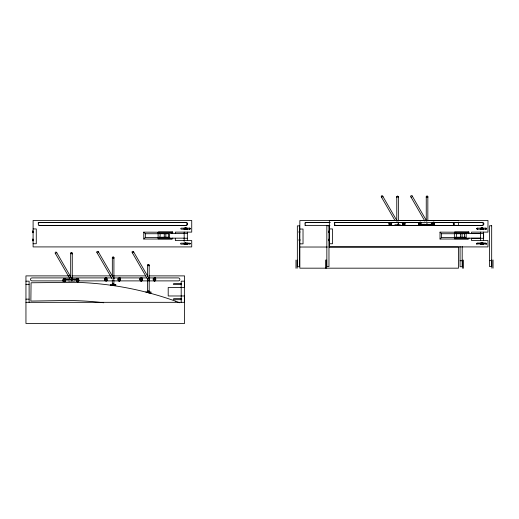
<?xml version="1.0" encoding="UTF-8"?>
<svg xmlns="http://www.w3.org/2000/svg" width="519" height="519" viewBox="0 0 519 519"><rect width="100%" height="100%" fill="white"/><g stroke="black" fill="none" stroke-linecap="round" stroke-linejoin="round"><path stroke-width="0.78" d="M412.346 196.72C412.676 195.144 409.984 195.3 410.847 196.824L424.892 221.159M62.994 279.786L62.994 280.597M78.856 280.597L78.583 279.008C72.783 277.107 79.096 286.228 78.81 279.358M155.765 279.819L155.421 278.314L154.156 277.912M404.976 223.819L404.593 224.922M70.688 277.373L70.688 253.337L71.479 252.545L72.271 253.337L72.271 279.773M72.271 253.337L71.875 254.025A0.791 0.791 0 0 0 72.167 252.941A0.791 0.791 0 0 0 71.084 252.649A0.791 0.791 0 0 0 70.792 253.733L70.688 253.337M112.331 276.231L112.331 257.8L113.123 257.009L113.921 257.8L113.921 278.632M113.921 257.8L113.33 258.566A0.791 0.791 0 0 0 113.888 257.599A0.791 0.791 0 0 0 112.921 257.035A0.791 0.791 0 0 0 112.357 258.008L112.331 257.8M112.357 284.444L112.357 284.036M113.921 280.234L113.81 284.639M147.597 276.484L147.597 265.267L148.389 264.476L149.18 265.267L149.18 291.71L148.784 292.392M149.18 265.267L148.784 265.955A0.791 0.791 0 0 0 149.109 264.937A0.791 0.791 0 0 0 148.116 264.521A0.791 0.791 0 0 0 147.623 265.475L147.597 265.267M147.623 291.912L147.623 291.503M398.118 197.525C399.13 196.454 396.808 195.488 396.763 196.967L396.763 221.003M426.255 220.893L426.255 196.863L427.046 196.065L427.838 196.863L427.838 220.893M427.838 196.863L427.442 197.551A0.791 0.791 0 0 0 427.734 196.467A0.791 0.791 0 0 0 426.65 196.176A0.791 0.791 0 0 0 426.359 197.259L426.255 196.863M486.387 243.664L486.141 244.209M172.814 238.013L172.522 238.805L158.509 238.805L158.113 238.409L158.509 237.618M158.113 238.409L158.113 232.33C160.514 230.793 161.026 238.338 158.509 238.805M469.059 238.013L468.767 238.805L454.754 238.805L454.359 238.409L454.592 237.806M454.359 238.409L454.359 232.33C456.759 230.793 457.271 238.338 454.754 238.805M455.948 233.122L455.714 233.492M98.357 252.63C99.064 251.014 96.034 250.8 96.923 252.519L112.175 278.943M133.623 252.63C134.33 251.014 131.301 250.8 132.183 252.519L147.441 278.943M382.788 197.038C383.496 195.423 380.466 195.202 381.355 196.928L395.004 220.569M65.537 280.597L65.264 281.376C59.458 283.277 65.777 274.155 65.485 281.026M104.637 279.008L105.253 278.067L106.57 278.067M107.18 279.819L106.252 280.915M139.903 279.008L140.831 277.912L142.102 278.314M142.446 279.819L141.512 280.915M389.068 223.417L389.412 222.716M421.104 224.117L420.76 224.818M476.695 228.535L477.201 228.152L486.102 228.152M486.329 244.014L486.368 243.528M63.123 279.41L63.921 278.69L64.92 278.846M76.449 279.41L77.584 278.632L78.518 279.092M78.726 280.974L77.584 281.752L76.319 280.597M155.635 280.195L154.493 280.974L153.222 279.819M391.482 224.597L391.002 225.168M72.368 280.526L71.894 280.909L71.077 280.617M427.935 224.052L427.254 224.448L426.501 223.942M190.071 243.924L180.943 244.183L180.424 243.664L180.943 243.145L189.896 243.307M171.685 232.246L143.769 232.142L143.769 239.019L145.352 237.43L158.185 237.43M467.93 232.246L440.015 232.142L440.015 239.019L441.598 237.43L454.43 237.43M65.193 281.292L64.265 281.752L63.123 280.974M118.3 278.314C121.926 276.14 119.999 283.796 117.962 279.819M389.633 222.372C386.564 226.037 394.122 226.037 391.047 222.372M402.958 222.372C399.883 226.037 407.441 226.037 404.366 222.372M419.177 222.366L418.515 223.715L419.177 225.064M171.731 232.33C173.009 231.039 173.294 233.316 171.919 233.492M467.976 232.33C469.254 231.039 469.539 233.316 468.164 233.492M189.896 244.209L190.071 243.405M476.929 243.216L476.695 243.891M486.238 244.034L476.734 243.924M433.495 225.22L434.422 224.117L434.085 222.612M189.772 229.177L190.155 228.671L189.772 228.172M486.018 229.177L486.4 228.671L486.018 228.172M113.732 280.059L112.902 279.994M148.998 280.059L148.168 279.994M398.164 224.461L397.541 224.506M189.636 229.19L190.376 228.671L189.636 228.152M477.422 228.152L476.916 228.535L477.285 229.177M485.881 229.19L486.621 228.671L485.881 228.152M477.065 243.255L481.145 243.236M148.252 278.353L149.31 279.073M424.49 220.581L299.852 220.581L299.852 268.174L458.485 268.174L458.485 247.025L328.988 247.025M427.727 220.581L458.485 220.581M329.967 222.515L306.515 222.515A1.492 1.492 0 0 0 305.023 224A1.492 1.492 0 0 0 306.515 225.493L329.967 225.493M334.82 222.515L418.93 222.515M434.072 222.502L481.788 222.502A1.492 1.492 0 0 1 483.28 223.994A1.492 1.492 0 0 1 481.788 225.48L420.319 225.48M330.168 222.606L305.912 222.606A1.492 1.492 0 0 0 305.522 222.657M334.217 222.606L389.211 222.606M390.826 222.606L396.49 222.606M398.105 222.606L402.958 222.606M404.58 222.606L419.138 222.606M434.5 222.606L452.296 222.606A1.492 1.492 0 0 1 452.678 225.531M421 224.266L424.977 224.266M429.751 224.266L432.139 224.266M420.254 224.409L432.191 224.409M424.406 224.623L429.693 224.623M394.914 224.727L400.201 224.727M334.82 225.493L418.93 225.493M189.857 228.152L181.176 228.152L180.657 228.671L181.176 229.19L189.857 229.19M33.099 228.937L36.272 228.937L36.272 243.742L33.099 243.742M329.344 228.937L332.517 228.937L332.517 243.742L329.344 243.742M299.852 229.041L303.025 229.041L303.025 243.852L299.852 243.852M477.201 229.19L486.102 229.19M33.099 231.156L32.425 231.156L32.425 232.577L33.099 232.577M329.344 231.156L328.67 231.156L328.67 232.577L329.344 232.577M299.671 231.26L299.178 231.26L299.178 232.681L299.671 232.681M32.425 231.493L33.099 231.493M328.67 231.493L329.344 231.493M299.178 231.597L299.852 231.597M158.509 231.935L172.522 231.935M454.754 231.935L468.767 231.935M32.425 232.214L33.099 232.214M328.67 232.214L329.344 232.214M299.178 232.317L299.852 232.317M169.538 232.635L169.934 232.635M465.783 232.635L466.179 232.635L466.179 237.923L465.18 237.923M187.398 233.375L169.505 233.375L169.505 238.156L184.174 238.156M465.751 233.375L483.643 233.375L483.643 238.279L471.135 238.279M159.301 233.518L168.623 233.518M456.324 233.518L465.647 233.518M471.155 233.498L480.419 233.498M143.769 232.142L145.352 233.732L158.185 233.732M159.787 233.732L168.604 233.732M440.015 232.142L441.598 233.732L454.43 233.732M456.032 233.732L464.849 233.732M159.301 237.222L168.623 237.222M456.324 237.222L465.647 237.222M159.787 237.43L168.604 237.43M456.032 237.43L464.849 237.43M168.934 237.923L169.934 237.923M465.751 238.156L480.419 238.156M184.115 238.253L187.398 238.253M143.769 239.019L171.795 239.019L171.205 238.429M440.015 239.019L468.041 239.019L467.45 238.429M33.099 239.253L32.425 239.253L32.425 240.673L33.099 240.673M329.344 239.253L328.67 239.253L328.67 240.673L329.344 240.673M299.852 239.363L299.178 239.363L299.178 240.777L299.852 240.777M32.425 239.59L33.099 239.59M328.67 239.59L329.344 239.59M299.178 239.694L299.852 239.694M32.425 240.316L33.099 240.316M328.67 240.316L329.344 240.316M299.178 240.42L299.852 240.42M187.268 243.236L189.636 243.236M483.513 243.236L486.141 243.307M299.852 247.025L327.372 247.025M489.56 260.642L491.681 260.642M460.068 260.746L462.189 260.746M70.461 275.887L25.95 275.887L25.95 323.473L184.576 323.473L184.576 295.979M72.083 275.887L110.93 275.887M113.356 275.887L145.729 275.887M148.966 275.887L184.576 275.887L184.576 287.52M70.02 277.912L32.003 277.912A1.492 1.492 0 0 0 30.517 279.397A1.492 1.492 0 0 0 32.003 280.889L62.741 280.889M71.635 277.912L112.072 277.912M113.687 277.912L146.851 277.912M148.466 277.912L178.393 277.912A1.492 1.492 0 0 1 179.879 279.397A1.492 1.492 0 0 1 178.393 280.889L113.687 280.889M65.433 279.157L70.208 279.157M71.797 279.157L77.363 279.157M65.478 279.3L77.415 279.3M65.167 280.889L69.209 280.889M74.061 280.889L76.488 280.889M78.914 280.889L112.072 280.889M68.839 281.097L74.126 281.097M25.95 281.175L29.122 281.175L29.122 302.324M181.695 283.562L173.807 283.562L173.281 284.081L173.807 284.6L181.695 284.6M25.95 284.347L29.122 284.347M184.368 287.52L168.201 287.52L168.201 295.979L184.368 295.979M145.742 291.97L151.029 291.97L151.029 293.027L148.765 293.027M181.695 298.646L173.807 298.646L173.281 299.165L173.807 299.684L181.695 299.684M25.95 299.152L29.122 299.152M25.95 302.324L184.576 302.324M477.422 229.19L476.695 228.808M468.767 238.805L467.976 238.409M172.522 238.805L171.731 238.409M175.435 301.143L179.723 302.765M113.33 283.471L113.921 284.243A0.791 0.791 0 0 1 112.727 284.925A0.791 0.791 0 0 1 112.727 283.556A0.791 0.791 0 0 1 113.921 284.243M140.831 280.915L139.903 279.819M105.571 280.915L104.598 279.41M411.379 197.285L410.847 196.824M397.846 222.794L398.482 223.475M113.421 278.385L114.05 279.073M55.812 253.759C54.281 253.259 55.754 251.001 56.649 252.506L72.303 279.624M455.714 237.248L455.948 237.618M476.942 244.209L476.695 243.619L477.188 243.145L485.868 243.145L486.329 243.495M148.784 291.023L149.18 291.71A0.791 0.791 0 0 1 147.993 292.392A0.791 0.791 0 0 1 147.993 291.023A0.791 0.791 0 0 1 149.18 291.71M381.679 197.285L381.355 196.928M132.514 252.876L132.183 252.519M97.248 252.876L96.923 252.519M432.496 225.064L431.886 224.117M403.004 225.168L402.523 224.597M106.843 278.314L106.616 277.963C100.569 277.886 108.724 284.788 106.908 278.229M78.148 279.527C74.846 279.183 79.251 282.998 78.161 279.157M158.509 233.122L158.113 232.33M486.238 243.294L486.381 243.619M396.996 197.525L396.763 196.967A0.791 0.791 0 0 1 397.658 196.182A0.791 0.791 0 0 1 398.32 197.168M398.118 222.846L398.352 223.404A0.791 0.791 0 0 0 397.762 222.638M189.993 243.294L190.136 243.619M404.593 222.716L404.93 223.417M389.412 224.922L389.023 223.819M454.592 232.934L454.359 232.33M412.216 196.033L426.67 221.062M382.724 196.137L397.178 221.165M133.558 251.728L149.213 278.846M98.292 251.728L113.953 278.846M55.274 253.298L70.532 279.722M56.649 252.506L56.792 252.967M493.05 259.961L493.05 268.174M491.876 259.961L491.876 268.174M483.591 228.146L483.591 229.735M483.591 232.11L483.591 240.569M483.591 242.95L483.591 244.54M480.419 228.146L480.419 229.735M480.419 232.11L480.419 240.569M480.419 242.95L480.419 244.54M471.596 233.647L471.596 232.11L487.977 232.11L487.977 220.478L329.344 220.478L329.344 246.914L487.977 246.914L487.977 240.569L471.596 240.569L471.596 238.266M464.596 233.388L464.596 237.164M463.558 260.064L463.558 268.278M462.384 260.064L462.384 268.278M462.092 233.595L462.092 237.371M462.189 246.46L462.189 266.727L460.068 266.727L460.068 246.46M460.502 233.595L460.502 237.371M458.485 222.132L458.485 225.24M441.598 233.732L441.598 237.43M398.352 196.967L398.352 221.003M329.163 230.949L329.163 232.759M329.163 239.051L329.163 240.855M326.652 259.961L326.652 268.174M325.478 259.961L325.478 268.174M299.671 231.052L299.671 232.862M299.671 239.155L299.671 240.959M297.16 260.064L297.16 268.278M295.986 260.064L295.986 268.278M187.346 228.146L187.346 229.735M187.346 232.11L187.346 240.569M187.346 242.95L187.346 244.54M184.368 302.324L184.368 281.175L181.196 281.175L181.196 302.324M184.174 228.12L184.174 229.735M184.174 232.032L184.174 241.432M184.174 242.95L184.174 244.566M175.351 233.647L175.351 232.11L191.732 232.11L191.732 220.478L33.099 220.478L33.099 246.914L191.732 246.914L191.732 240.569L175.351 240.569L175.351 238.266M168.351 233.388L168.351 237.164M165.846 233.595L165.846 237.371M164.257 233.595L164.257 237.371M147.597 278.087L147.597 291.71M145.352 233.732L145.352 237.43M112.331 280.234L112.331 284.243M32.918 230.949L32.918 232.759M32.918 239.051L32.918 240.855M38.769 225.428A1.492 1.492 0 0 0 39.152 225.48L185.543 225.48A1.492 1.492 0 0 0 187.028 223.994A1.492 1.492 0 0 0 185.543 222.502L39.152 222.502A1.492 1.492 0 0 0 38.101 222.936M103.716 302.778A302.447 302.447 0 0 0 65.245 300.527L30.868 301.072L31.069 282.771L75.385 282.33A320.833 320.833 0 0 1 175.435 301.143M71.687 280.545A0.791 0.791 0 0 1 71.272 280.545M427.442 223.987A0.791 0.791 0 0 1 426.65 223.987M335.397 225.48A1.492 1.492 0 0 1 334.346 225.045M334.346 222.936A1.492 1.492 0 0 1 335.397 222.502M452.899 222.515A1.492 1.492 0 0 1 454.391 224A1.492 1.492 0 0 1 452.899 225.493M305.522 225.531A1.492 1.492 0 0 1 304.854 225.149M304.854 223.04A1.492 1.492 0 0 1 305.166 222.807M63.5 279.949C64.421 283.478 65.887 277.49 63.5 279.949M105.143 279.17C106.064 282.699 107.537 276.711 105.143 279.17M117.865 278.982C119.753 286.144 122.666 273.902 117.865 278.982M118.468 279.17C119.383 282.699 120.856 276.711 118.468 279.17M139.812 278.982C141.7 286.144 144.606 273.902 139.812 278.982M140.409 279.17C141.33 282.699 142.796 276.711 140.409 279.17M153.131 278.982C155.019 286.144 157.925 273.902 153.131 278.982M153.728 279.17C154.649 282.699 156.122 276.711 153.728 279.17M389.574 223.579C390.496 227.101 391.968 221.12 389.574 223.579M402.893 223.579C403.814 227.101 405.287 221.12 402.893 223.579M418.47 223.28C420.358 230.449 423.264 218.207 418.47 223.28M419.067 223.475C419.988 226.998 421.46 221.01 419.067 223.475M431.789 223.28C433.676 230.449 436.589 218.207 431.789 223.28M432.385 223.475C433.307 226.998 434.779 221.01 432.385 223.475M185.082 228.457C185.724 230.455 186.632 227.043 185.082 228.457M185.088 243.502C185.731 245.5 186.645 242.088 185.088 243.502M481.327 228.457C481.969 230.455 482.878 227.043 481.327 228.457M481.334 243.502C481.976 245.5 482.891 242.088 481.334 243.502M185.4 227.893L184.959 228.95L185.588 229.314L186.211 228.95L186.211 228.23L185.4 227.893A0.72 0.72 0 0 0 184.998 229.002A0.72 0.72 0 0 0 186.178 229.002A0.72 0.72 0 0 0 185.776 227.893L185.4 227.893M185.406 242.937L184.972 243.995L185.594 244.358L186.217 243.995L186.217 243.275L185.406 242.937A0.72 0.72 0 0 0 185.004 244.047A0.72 0.72 0 0 0 186.185 244.047A0.72 0.72 0 0 0 185.783 242.937L185.406 242.937M481.645 227.893L481.204 228.95L481.833 229.314L482.456 228.95L482.456 228.23L481.645 227.893A0.72 0.72 0 0 0 481.243 229.002A0.72 0.72 0 0 0 482.423 229.002A0.72 0.72 0 0 0 482.021 227.893L481.645 227.893M481.651 242.937L481.217 243.995L481.84 244.358L482.462 243.995L482.462 243.275L481.651 242.937A0.72 0.72 0 0 0 481.249 244.047A0.72 0.72 0 0 0 482.43 244.047A0.72 0.72 0 0 0 482.028 242.937L481.651 242.937M186.146 222.404L39.762 222.404A1.492 1.492 0 0 0 38.27 223.897A1.492 1.492 0 0 0 39.762 225.389L186.146 225.389A1.492 1.492 0 0 0 187.638 223.897A1.492 1.492 0 0 0 186.146 222.404M482.391 222.404L336.007 222.404A1.492 1.492 0 0 0 334.515 223.897A1.492 1.492 0 0 0 336.007 225.389L482.391 225.389A1.492 1.492 0 0 0 483.883 223.897A1.492 1.492 0 0 0 482.391 222.404M328.968 225.765L326.84 225.765L326.84 266.623L328.968 266.623L328.968 225.765M491.681 225.765L489.56 225.765L489.56 266.623L491.681 266.623L491.681 225.765M299.476 225.869L297.348 225.869L297.348 266.727L299.476 266.727L299.476 225.869M115.769 284.503L110.482 284.503L110.482 285.56L115.769 285.56L115.769 284.503M72.037 279.216L71.875 279.092A0.791 0.791 0 0 1 72.245 279.572L72.037 279.216M184.978 244.293A0.902 0.902 0 0 0 186.477 243.839A0.902 0.902 0 0 0 185.335 242.769A0.902 0.902 0 0 0 184.978 244.293M184.965 229.249A0.902 0.902 0 0 0 186.464 228.795A0.902 0.902 0 0 0 185.322 227.724A0.902 0.902 0 0 0 184.965 229.249M481.223 244.293A0.902 0.902 0 0 0 482.722 243.839A0.902 0.902 0 0 0 481.58 242.769A0.902 0.902 0 0 0 481.223 244.293M481.217 229.249A0.902 0.902 0 0 0 482.709 228.795A0.902 0.902 0 0 0 481.567 227.724A0.902 0.902 0 0 0 481.217 229.249"/></g></svg>
